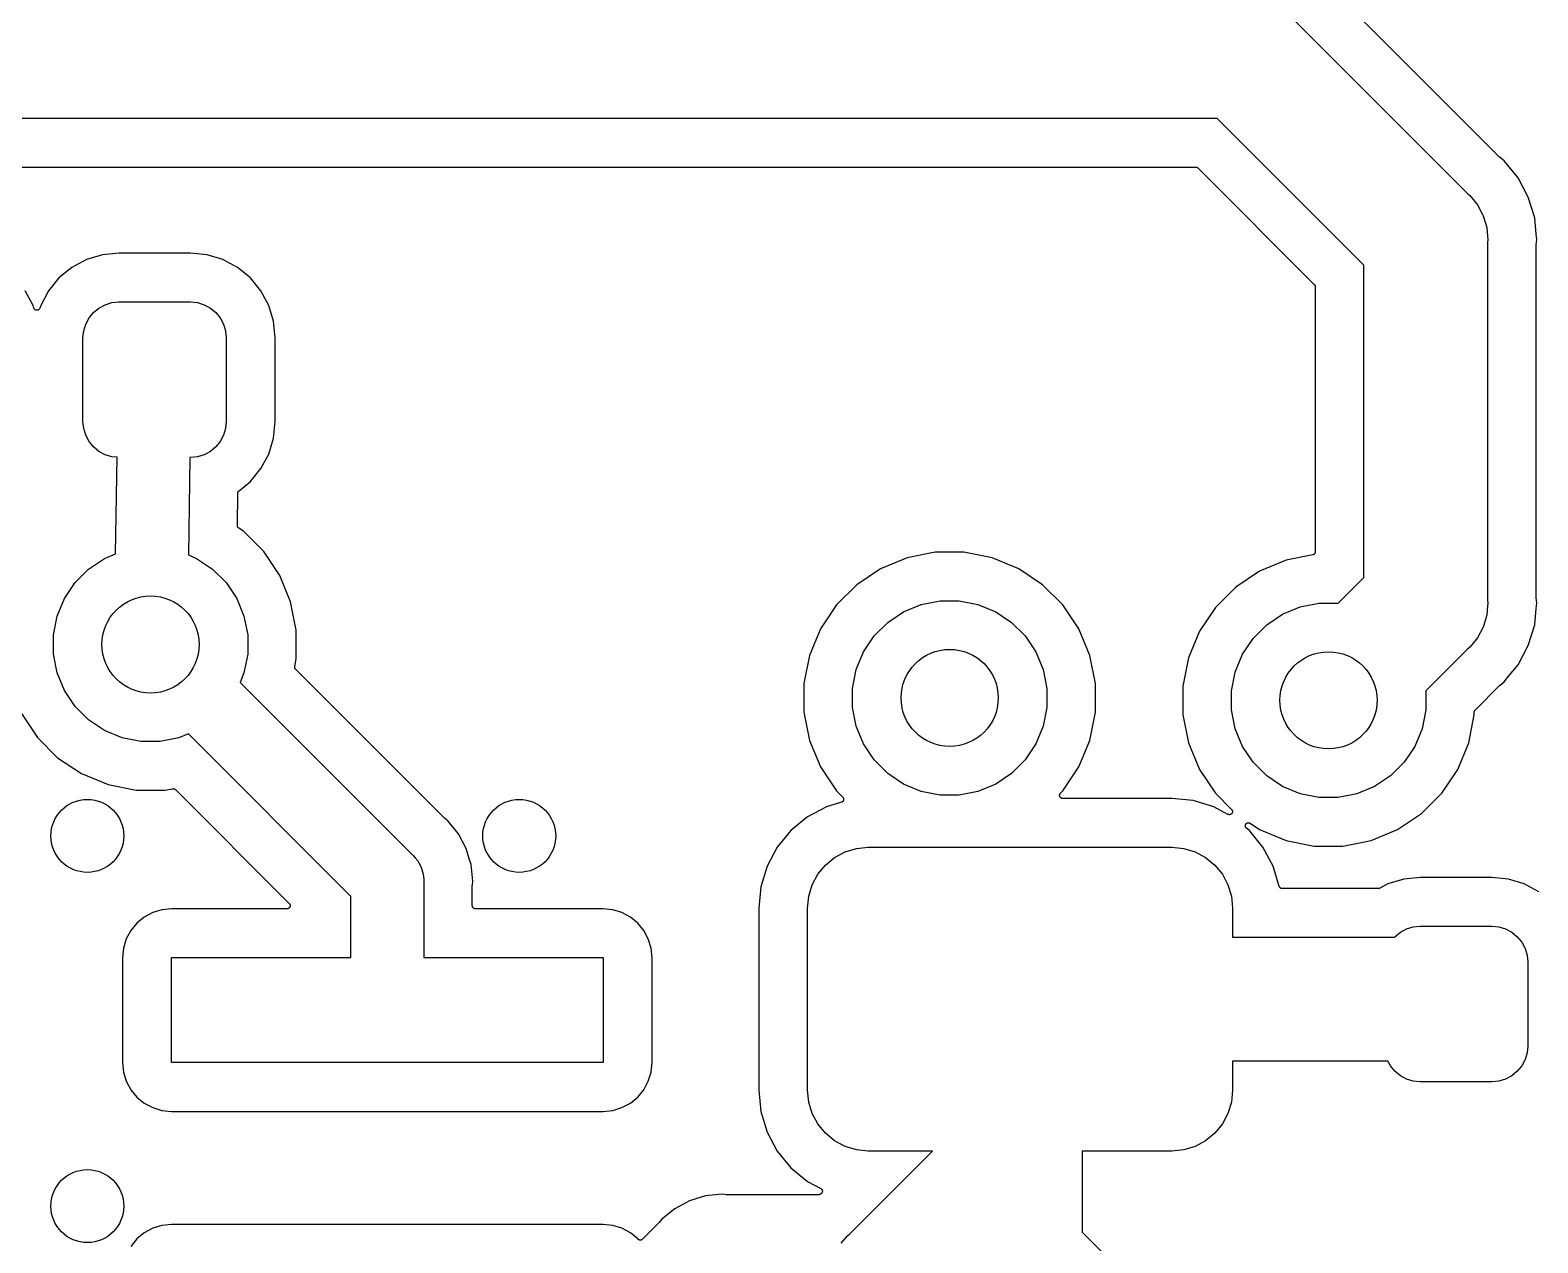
# Model space of a CAD drawing. Extents: x 5.16 to 6.06, y -3.88 to -2.24.
# Drawn here: x 5.6865 to 5.9309, y -3.1357 to -2.9391 of the extents above; entities that cross this region are included whole.
import ezdxf

# ---------------------------------------------------------------- set-up
doc = ezdxf.new("R2010")
doc.units = 0
doc.header["$MEASUREMENT"] = 0
doc.layers.add('BLACK', color=7, linetype='CONTINUOUS')

msp = doc.modelspace()

# ---------------------------------------------------------------- linework, layer by layer
at = {"layer": 'BLACK', "linetype": 'CONTINUOUS'}
for p, q in [((5.92476, -2.95977), (5.89639, -2.93141)), ((5.89054, -2.93668), (5.91948, -2.96563)), ((5.87893, -2.95347), (5.58813, -2.95347)), ((5.90269, -2.97724), (5.87893, -2.95347)), ((5.5916, -2.96135), (5.87546, -2.96135)), ((5.87546, -2.96135), (5.87547, -2.96135)), ((5.87547, -2.96135), (5.87551, -2.96135)), ((5.87551, -2.96135), (5.87556, -2.96136)), ((5.87556, -2.96136), (5.87556, -2.96136)), ((5.87556, -2.96136), (5.87556, -2.96136)), ((5.87556, -2.96136), (5.87561, -2.96137)), ((5.87561, -2.96137), (5.87565, -2.96138)), ((5.87565, -2.96138), (5.87566, -2.96139)), ((5.87566, -2.96139), (5.87566, -2.96139)), ((5.87566, -2.96139), (5.8757, -2.96141)), ((5.8757, -2.96141), (5.87574, -2.96143)), ((5.87574, -2.96143), (5.87574, -2.96143)), ((5.87574, -2.96143), (5.87574, -2.96143)), ((5.87574, -2.96143), (5.87578, -2.96146)), ((5.87578, -2.96146), (5.87582, -2.96149)), ((5.87582, -2.96149), (5.89467, -2.98035)), ((5.92478, -2.95978), (5.92476, -2.95977)), ((5.92479, -2.9598), (5.92478, -2.95978)), ((5.9248, -2.9598), (5.92479, -2.9598)), ((5.92546, -2.96035), (5.9248, -2.9598)), ((5.9277, -2.96308), (5.92546, -2.96035)), ((5.92936, -2.96619), (5.9277, -2.96308)), ((5.91948, -2.96563), (5.91987, -2.96594)), ((5.91987, -2.96594), (5.92018, -2.96633)), ((5.92018, -2.96633), (5.92112, -2.96747)), ((5.93039, -2.96957), (5.92936, -2.96619)), ((5.92112, -2.96747), (5.92189, -2.96892)), ((5.92189, -2.96892), (5.92205, -2.96922)), ((5.92205, -2.96922), (5.92263, -2.97111)), ((5.92263, -2.97111), (5.92277, -2.97253)), ((5.93065, -2.97222), (5.93039, -2.96957)), ((5.92277, -2.97253), (5.92282, -2.97308)), ((5.92282, -2.97308), (5.92277, -2.97357)), ((5.92277, -2.97357), (5.92277, -3.03152)), ((5.93073, -2.97308), (5.93065, -2.97222)), ((5.93065, -2.97222), (5.93065, -2.97222)), ((5.93065, -2.97393), (5.93073, -2.97308)), ((5.93065, -2.97395), (5.93065, -2.97393)), ((5.93065, -2.97397), (5.93065, -2.97395)), ((5.93065, -2.97398), (5.93065, -2.97397)), ((5.93065, -3.03111), (5.93065, -2.97398)), ((5.69565, -2.97633), (5.69328, -2.9776)), ((5.69823, -2.97555), (5.69565, -2.97633)), ((5.70093, -2.97528), (5.69823, -2.97555)), ((5.71249, -2.97528), (5.70093, -2.97528)), ((5.71519, -2.97555), (5.71249, -2.97528)), ((5.71777, -2.97633), (5.71519, -2.97555)), ((5.72014, -2.9776), (5.71777, -2.97633)), ((5.69328, -2.9776), (5.6912, -2.9793)), ((5.72222, -2.9793), (5.72014, -2.9776)), ((5.90269, -3.02786), (5.90269, -2.97724)), ((5.687, -2.98375), (5.68573, -2.98138)), ((5.68949, -2.98138), (5.68823, -2.98375)), ((5.6912, -2.9793), (5.68949, -2.98138)), ((5.72392, -2.98138), (5.72222, -2.9793)), ((5.72519, -2.98375), (5.72392, -2.98138)), ((5.89467, -2.98035), (5.89468, -2.98036)), ((5.89468, -2.98036), (5.89471, -2.98039)), ((5.89471, -2.98039), (5.89474, -2.98043)), ((5.89474, -2.98043), (5.89474, -2.98043)), ((5.89474, -2.98043), (5.89474, -2.98043)), ((5.89474, -2.98043), (5.89476, -2.98047)), ((5.89476, -2.98047), (5.89478, -2.98051)), ((5.89478, -2.98051), (5.89478, -2.98052)), ((5.89478, -2.98052), (5.89478, -2.98052)), ((5.89478, -2.98052), (5.8948, -2.98056)), ((5.8948, -2.98056), (5.89481, -2.98061)), ((5.89481, -2.98061), (5.89481, -2.98061)), ((5.89481, -2.98061), (5.89481, -2.98061)), ((5.89481, -2.98061), (5.89481, -2.98066)), ((5.89481, -2.98066), (5.89482, -2.98071)), ((5.89482, -2.98071), (5.89482, -3.0237)), ((5.68713, -2.98419), (5.687, -2.98375)), ((5.68823, -2.98375), (5.68809, -2.98419)), ((5.69768, -2.98418), (5.69868, -2.98364)), ((5.69868, -2.98364), (5.69977, -2.98331)), ((5.69977, -2.98331), (5.7009, -2.9832)), ((5.7009, -2.9832), (5.71252, -2.9832)), ((5.71252, -2.9832), (5.71365, -2.98331)), ((5.71365, -2.98331), (5.71474, -2.98364)), ((5.71474, -2.98364), (5.71574, -2.98418)), ((5.72597, -2.98633), (5.72519, -2.98375)), ((5.68715, -2.98423), (5.68713, -2.98419)), ((5.68717, -2.98428), (5.68715, -2.98423)), ((5.6872, -2.98433), (5.68717, -2.98428)), ((5.68717, -2.98428), (5.68717, -2.98428)), ((5.68717, -2.98428), (5.68717, -2.98428)), ((5.68723, -2.98436), (5.6872, -2.98433)), ((5.68727, -2.9844), (5.68723, -2.98436)), ((5.68723, -2.98436), (5.68723, -2.98436)), ((5.68723, -2.98436), (5.68723, -2.98436)), ((5.68729, -2.98443), (5.68727, -2.9844)), ((5.6873, -2.98443), (5.68729, -2.98443)), ((5.68729, -2.98443), (5.68729, -2.98443)), ((5.68733, -2.98446), (5.6873, -2.98443)), ((5.68738, -2.98449), (5.68733, -2.98446)), ((5.68741, -2.9845), (5.68738, -2.98449)), ((5.68738, -2.98449), (5.68738, -2.98449)), ((5.68738, -2.98449), (5.68738, -2.98449)), ((5.68747, -2.98452), (5.68741, -2.9845)), ((5.68751, -2.98453), (5.68747, -2.98452)), ((5.68747, -2.98452), (5.68747, -2.98452)), ((5.68747, -2.98452), (5.68747, -2.98452)), ((5.68756, -2.98454), (5.68751, -2.98453)), ((5.68761, -2.98454), (5.68756, -2.98454)), ((5.68756, -2.98454), (5.68756, -2.98454)), ((5.68756, -2.98454), (5.68756, -2.98454)), ((5.68766, -2.98454), (5.68761, -2.98454)), ((5.68771, -2.98453), (5.68766, -2.98454)), ((5.68766, -2.98454), (5.68766, -2.98454)), ((5.68766, -2.98454), (5.68766, -2.98454)), ((5.68776, -2.98453), (5.68771, -2.98453)), ((5.6878, -2.98451), (5.68776, -2.98453)), ((5.68776, -2.98453), (5.68776, -2.98453)), ((5.68776, -2.98453), (5.68776, -2.98453)), ((5.68785, -2.98449), (5.6878, -2.98451)), ((5.68789, -2.98446), (5.68785, -2.98449)), ((5.68785, -2.98449), (5.68785, -2.98449)), ((5.68785, -2.98449), (5.68785, -2.98449)), ((5.68793, -2.98444), (5.68789, -2.98446)), ((5.68796, -2.9844), (5.68793, -2.98443)), ((5.68793, -2.98443), (5.68793, -2.98444)), ((5.68793, -2.98444), (5.68793, -2.98444)), ((5.688, -2.98437), (5.68796, -2.9844)), ((5.68803, -2.98432), (5.688, -2.98437)), ((5.688, -2.98437), (5.688, -2.98437)), ((5.688, -2.98437), (5.688, -2.98437)), ((5.68805, -2.98429), (5.68803, -2.98432)), ((5.68808, -2.98423), (5.68805, -2.98429)), ((5.68805, -2.98429), (5.68805, -2.98429)), ((5.68805, -2.98429), (5.68805, -2.98429)), ((5.68809, -2.9842), (5.68808, -2.98423)), ((5.68809, -2.98419), (5.68809, -2.9842)), ((5.69554, -2.98678), (5.69607, -2.98578)), ((5.69607, -2.98578), (5.6968, -2.9849)), ((5.6968, -2.9849), (5.69768, -2.98418)), ((5.71574, -2.98418), (5.71662, -2.9849)), ((5.71662, -2.9849), (5.71734, -2.98578)), ((5.71734, -2.98578), (5.71788, -2.98678)), ((5.69509, -2.989), (5.69521, -2.98787)), ((5.69521, -2.98787), (5.69554, -2.98678)), ((5.71788, -2.98678), (5.71821, -2.98787)), ((5.71821, -2.98787), (5.71832, -2.989)), ((5.72624, -2.98903), (5.72597, -2.98633)), ((5.69509, -3.00259), (5.69509, -2.989)), ((5.71832, -2.989), (5.71832, -3.00259)), ((5.72624, -3.00256), (5.72624, -2.98903)), ((5.69521, -3.00372), (5.69509, -3.00259)), ((5.71832, -3.00259), (5.71821, -3.00372)), ((5.72597, -3.00526), (5.72624, -3.00256)), ((5.69554, -3.00481), (5.69521, -3.00372)), ((5.69607, -3.00581), (5.69554, -3.00481)), ((5.6968, -3.00669), (5.69607, -3.00581)), ((5.71734, -3.00581), (5.71662, -3.00669)), ((5.71788, -3.00481), (5.71734, -3.00581)), ((5.71821, -3.00372), (5.71788, -3.00481)), ((5.72519, -3.00784), (5.72597, -3.00526)), ((5.69768, -3.00742), (5.6968, -3.00669)), ((5.69868, -3.00795), (5.69768, -3.00742)), ((5.69977, -3.00828), (5.69868, -3.00795)), ((5.70061, -3.00836), (5.69977, -3.00828)), ((5.71365, -3.00828), (5.71252, -3.00839)), ((5.71474, -3.00795), (5.71365, -3.00828)), ((5.71574, -3.00742), (5.71474, -3.00795)), ((5.71662, -3.00669), (5.71574, -3.00742)), ((5.72392, -3.01021), (5.72519, -3.00784)), ((5.70036, -3.02401), (5.70061, -3.00836)), ((5.71242, -3.00839), (5.71217, -3.0242)), ((5.71252, -3.00839), (5.71242, -3.00839)), ((5.72222, -3.01229), (5.72392, -3.01021)), ((5.72039, -3.01379), (5.72222, -3.01229)), ((5.72012, -3.01943), (5.7202, -3.01417)), ((5.7202, -3.01416), (5.72021, -3.01414)), ((5.7202, -3.01417), (5.7202, -3.01416)), ((5.72021, -3.0141), (5.72022, -3.01407)), ((5.72021, -3.01413), (5.72021, -3.0141)), ((5.72021, -3.01414), (5.72021, -3.01413)), ((5.72022, -3.01405), (5.72023, -3.01403)), ((5.72022, -3.01407), (5.72022, -3.01405)), ((5.72023, -3.01403), (5.72024, -3.014)), ((5.72024, -3.014), (5.72025, -3.01397)), ((5.72025, -3.01397), (5.72026, -3.01396)), ((5.72026, -3.01394), (5.72028, -3.01391)), ((5.72026, -3.01396), (5.72026, -3.01394)), ((5.72028, -3.01391), (5.7203, -3.01389)), ((5.7203, -3.01389), (5.72031, -3.01387)), ((5.72031, -3.01387), (5.72032, -3.01386)), ((5.72032, -3.01386), (5.72034, -3.01384)), ((5.72034, -3.01384), (5.72036, -3.01381)), ((5.72036, -3.01381), (5.72037, -3.0138)), ((5.72037, -3.0138), (5.72039, -3.01379)), ((5.72013, -3.01949), (5.72012, -3.01943)), ((5.72012, -3.01943), (5.72012, -3.01943)), ((5.72012, -3.01943), (5.72012, -3.01943)), ((5.72013, -3.01953), (5.72013, -3.01949)), ((5.72014, -3.01958), (5.72013, -3.01953)), ((5.72013, -3.01953), (5.72013, -3.01953)), ((5.72013, -3.01953), (5.72013, -3.01953)), ((5.72016, -3.01962), (5.72014, -3.01958)), ((5.72016, -3.01963), (5.72016, -3.01962)), ((5.72016, -3.01962), (5.72016, -3.01962)), ((5.72018, -3.01967), (5.72016, -3.01963)), ((5.7202, -3.01971), (5.72018, -3.01967)), ((5.72023, -3.01975), (5.7202, -3.01971)), ((5.7202, -3.01971), (5.7202, -3.01971)), ((5.7202, -3.01971), (5.7202, -3.01971)), ((5.72026, -3.01979), (5.72023, -3.01975)), ((5.7203, -3.01982), (5.72026, -3.01979)), ((5.72026, -3.01979), (5.72026, -3.01979)), ((5.72026, -3.01979), (5.72026, -3.01979)), ((5.72034, -3.01985), (5.7203, -3.01982)), ((5.72034, -3.01986), (5.72034, -3.01985)), ((5.72034, -3.01985), (5.72034, -3.01985)), ((5.72034, -3.01985), (5.72034, -3.01985)), ((5.7211, -3.02036), (5.72034, -3.01986)), ((5.72439, -3.02365), (5.7211, -3.02036)), ((5.696, -3.02648), (5.69858, -3.02475)), ((5.69858, -3.02475), (5.70036, -3.02401)), ((5.71217, -3.0242), (5.7135, -3.02475)), ((5.7135, -3.02475), (5.71608, -3.02648)), ((5.72697, -3.02752), (5.72439, -3.02365)), ((5.82868, -3.02466), (5.82438, -3.02644)), ((5.83324, -3.02375), (5.82868, -3.02466)), ((5.83789, -3.02375), (5.83324, -3.02375)), ((5.84246, -3.02466), (5.83789, -3.02375)), ((5.84676, -3.02644), (5.84246, -3.02466)), ((5.89009, -3.02505), (5.8858, -3.02683)), ((5.89442, -3.02419), (5.89009, -3.02505)), ((5.89446, -3.02418), (5.89442, -3.02419)), ((5.89451, -3.02416), (5.89446, -3.02418)), ((5.89455, -3.02414), (5.89451, -3.02416)), ((5.89451, -3.02416), (5.89451, -3.02416)), ((5.89451, -3.02416), (5.89451, -3.02416)), ((5.89459, -3.02412), (5.89455, -3.02414)), ((5.8946, -3.02412), (5.89459, -3.02412)), ((5.89459, -3.02412), (5.89459, -3.02412)), ((5.89463, -3.02409), (5.8946, -3.02412)), ((5.89467, -3.02406), (5.89463, -3.02409)), ((5.8947, -3.02402), (5.89467, -3.02405)), ((5.89467, -3.02405), (5.89467, -3.02405)), ((5.89467, -3.02405), (5.89467, -3.02406)), ((5.89473, -3.02398), (5.8947, -3.02402)), ((5.89476, -3.02394), (5.89473, -3.02398)), ((5.89473, -3.02398), (5.89473, -3.02398)), ((5.89473, -3.02398), (5.89473, -3.02398)), ((5.89478, -3.0239), (5.89476, -3.02394)), ((5.89479, -3.02385), (5.89478, -3.02389)), ((5.89478, -3.02389), (5.89478, -3.02389)), ((5.89478, -3.02389), (5.89478, -3.0239)), ((5.89481, -3.0238), (5.89479, -3.02385)), ((5.89482, -3.0237), (5.89481, -3.02375)), ((5.89481, -3.02375), (5.89481, -3.0238)), ((5.89481, -3.0238), (5.89481, -3.0238)), ((5.89481, -3.0238), (5.89481, -3.0238)), ((5.89482, -3.0237), (5.89482, -3.0237)), ((5.69381, -3.02867), (5.696, -3.02648)), ((5.71608, -3.02648), (5.71827, -3.02867)), ((5.72875, -3.03182), (5.72697, -3.02752)), ((5.82438, -3.02644), (5.82051, -3.02902)), ((5.85063, -3.02902), (5.84676, -3.02644)), ((5.8858, -3.02683), (5.88193, -3.02942)), ((5.89853, -3.03202), (5.90269, -3.02786)), ((5.69208, -3.03125), (5.69381, -3.02867)), ((5.71827, -3.02867), (5.72, -3.03125)), ((5.82051, -3.02902), (5.81722, -3.03231)), ((5.85392, -3.03231), (5.85063, -3.02902)), ((5.88193, -3.02942), (5.87864, -3.03271)), ((5.6909, -3.03412), (5.69208, -3.03125)), ((5.72, -3.03125), (5.72118, -3.03412)), ((5.72966, -3.03638), (5.72875, -3.03182)), ((5.81722, -3.03231), (5.81463, -3.03618)), ((5.82811, -3.03341), (5.83097, -3.03223)), ((5.83097, -3.03223), (5.83402, -3.03162)), ((5.83402, -3.03162), (5.83712, -3.03162)), ((5.83712, -3.03162), (5.84016, -3.03223)), ((5.84016, -3.03223), (5.84303, -3.03341)), ((5.8565, -3.03618), (5.85392, -3.03231)), ((5.87864, -3.03271), (5.87605, -3.03657)), ((5.88953, -3.03381), (5.89239, -3.03262)), ((5.89239, -3.03262), (5.89543, -3.03202)), ((5.89543, -3.03202), (5.89853, -3.03202)), ((5.92277, -3.03251), (5.92263, -3.03398)), ((5.92277, -3.03152), (5.92282, -3.03202)), ((5.92282, -3.03202), (5.92277, -3.03251)), ((5.92277, -3.03251), (5.92277, -3.03251)), ((5.93065, -3.03113), (5.93065, -3.03111)), ((5.93065, -3.03115), (5.93065, -3.03113)), ((5.93065, -3.03116), (5.93065, -3.03115)), ((5.93073, -3.03202), (5.93065, -3.03116)), ((5.93065, -3.03287), (5.93073, -3.03202)), ((5.69029, -3.03716), (5.6909, -3.03412)), ((5.72118, -3.03412), (5.72179, -3.03716)), ((5.82334, -3.03733), (5.82553, -3.03514)), ((5.82553, -3.03514), (5.82811, -3.03341)), ((5.84303, -3.03341), (5.84561, -3.03514)), ((5.84561, -3.03514), (5.8478, -3.03733)), ((5.88695, -3.03553), (5.88953, -3.03381)), ((5.92263, -3.03398), (5.92209, -3.03575)), ((5.93039, -3.03553), (5.93065, -3.03287)), ((5.93065, -3.03287), (5.93065, -3.03287)), ((5.69029, -3.04026), (5.69029, -3.03716)), ((5.72179, -3.03716), (5.72179, -3.04026)), ((5.72966, -3.04104), (5.72966, -3.03638)), ((5.81463, -3.03618), (5.81285, -3.04048)), ((5.82161, -3.03991), (5.82334, -3.03733)), ((5.8478, -3.03733), (5.84952, -3.03991)), ((5.85828, -3.04048), (5.8565, -3.03618)), ((5.87605, -3.03657), (5.87427, -3.04087)), ((5.88475, -3.03773), (5.88695, -3.03553)), ((5.92112, -3.03762), (5.92018, -3.03877)), ((5.92205, -3.03588), (5.92112, -3.03762)), ((5.92209, -3.03575), (5.92205, -3.03588)), ((5.92936, -3.0389), (5.93039, -3.03553)), ((5.82042, -3.04278), (5.82161, -3.03991)), ((5.84952, -3.03991), (5.85071, -3.04278)), ((5.88303, -3.0403), (5.88475, -3.03773)), ((5.91948, -3.03946), (5.91273, -3.04621)), ((5.91987, -3.03915), (5.91948, -3.03946)), ((5.92018, -3.03877), (5.91987, -3.03915)), ((5.92018, -3.03877), (5.92018, -3.03877)), ((5.9277, -3.04202), (5.92936, -3.0389)), ((5.6909, -3.0433), (5.69029, -3.04026)), ((5.72179, -3.04026), (5.72118, -3.0433)), ((5.7294, -3.04237), (5.72941, -3.04233)), ((5.7294, -3.04238), (5.7294, -3.04237)), ((5.72941, -3.04242), (5.7294, -3.04238)), ((5.7294, -3.04238), (5.7294, -3.04238)), ((5.72941, -3.04228), (5.72966, -3.04104)), ((5.72941, -3.04233), (5.72941, -3.04228)), ((5.72941, -3.04247), (5.72941, -3.04242)), ((5.72941, -3.04248), (5.72941, -3.04247)), ((5.72941, -3.04247), (5.72941, -3.04247)), ((5.72943, -3.04252), (5.72941, -3.04248)), ((5.72944, -3.04256), (5.72943, -3.04252)), ((5.81285, -3.04048), (5.81195, -3.04504)), ((5.85919, -3.04504), (5.85828, -3.04048)), ((5.87427, -3.04087), (5.87336, -3.04544)), ((5.88184, -3.04317), (5.88303, -3.0403)), ((5.92601, -3.04407), (5.9277, -3.04202)), ((5.69208, -3.04617), (5.6909, -3.0433)), ((5.72118, -3.0433), (5.72054, -3.04486)), ((5.72054, -3.04486), (5.74838, -3.0727)), ((5.72944, -3.04257), (5.72944, -3.04256)), ((5.72947, -3.04261), (5.72944, -3.04257)), ((5.72944, -3.04257), (5.72944, -3.04257)), ((5.72949, -3.04265), (5.72947, -3.04261)), ((5.72949, -3.04266), (5.72949, -3.04265)), ((5.72949, -3.04265), (5.72949, -3.04265)), ((5.72952, -3.04269), (5.72949, -3.04266)), ((5.72955, -3.04273), (5.72952, -3.04269)), ((5.75366, -3.06684), (5.72955, -3.04273)), ((5.72955, -3.04273), (5.72955, -3.04273)), ((5.81982, -3.04582), (5.82042, -3.04278)), ((5.85071, -3.04278), (5.85132, -3.04582)), ((5.88124, -3.04621), (5.88184, -3.04317)), ((5.9248, -3.04529), (5.92546, -3.04474)), ((5.92546, -3.04474), (5.92601, -3.04408)), ((5.92601, -3.04408), (5.92601, -3.04407)), ((5.92601, -3.04407), (5.92601, -3.04407)), ((5.69381, -3.04875), (5.69208, -3.04617)), ((5.81195, -3.04504), (5.81195, -3.0497)), ((5.81982, -3.04892), (5.81982, -3.04582)), ((5.85132, -3.04582), (5.85132, -3.04892)), ((5.85919, -3.0497), (5.85919, -3.04504)), ((5.87336, -3.04544), (5.87336, -3.05009)), ((5.88124, -3.04931), (5.88124, -3.04621)), ((5.91273, -3.04621), (5.91273, -3.04931)), ((5.92075, -3.04933), (5.92476, -3.04532)), ((5.92476, -3.04532), (5.92478, -3.0453)), ((5.92476, -3.04532), (5.92476, -3.04532)), ((5.92478, -3.0453), (5.9248, -3.04529)), ((5.696, -3.05094), (5.69381, -3.04875)), ((5.81195, -3.0497), (5.81285, -3.05426)), ((5.82042, -3.05196), (5.81982, -3.04892)), ((5.85132, -3.04892), (5.85071, -3.05196)), ((5.85828, -3.05426), (5.85919, -3.0497)), ((5.88184, -3.05236), (5.88124, -3.04931)), ((5.91273, -3.04931), (5.91213, -3.05236)), ((5.92061, -3.04963), (5.92062, -3.04958)), ((5.92061, -3.04968), (5.92061, -3.04963)), ((5.92061, -3.05009), (5.92061, -3.04968)), ((5.92061, -3.04968), (5.92061, -3.04968)), ((5.92062, -3.04958), (5.92063, -3.04954)), ((5.92062, -3.04958), (5.92062, -3.04958)), ((5.92062, -3.04958), (5.92062, -3.04958)), ((5.92063, -3.04954), (5.92065, -3.04949)), ((5.92065, -3.04949), (5.92067, -3.04945)), ((5.92065, -3.04949), (5.92065, -3.04949)), ((5.92065, -3.04949), (5.92065, -3.04949)), ((5.92067, -3.04945), (5.92069, -3.0494)), ((5.92069, -3.0494), (5.92072, -3.04936)), ((5.92069, -3.0494), (5.92069, -3.0494)), ((5.92069, -3.0494), (5.92069, -3.0494)), ((5.92072, -3.04936), (5.92075, -3.04933)), ((5.68511, -3.0499), (5.68769, -3.05377)), ((5.69858, -3.05266), (5.696, -3.05094)), ((5.82161, -3.05483), (5.82042, -3.05196)), ((5.85071, -3.05196), (5.84952, -3.05483)), ((5.87336, -3.05009), (5.87427, -3.05465)), ((5.9197, -3.05465), (5.92061, -3.05009)), ((5.68769, -3.05377), (5.69098, -3.05706)), ((5.70145, -3.05385), (5.69858, -3.05266)), ((5.70449, -3.05446), (5.70145, -3.05385)), ((5.70759, -3.05446), (5.70449, -3.05446)), ((5.71063, -3.05385), (5.70759, -3.05446)), ((5.71219, -3.05321), (5.71063, -3.05385)), ((5.73851, -3.07953), (5.71219, -3.05321)), ((5.81285, -3.05426), (5.81463, -3.05856)), ((5.8565, -3.05856), (5.85828, -3.05426)), ((5.87427, -3.05465), (5.87605, -3.05895)), ((5.88303, -3.05522), (5.88184, -3.05236)), ((5.91213, -3.05236), (5.91094, -3.05522)), ((5.91792, -3.05895), (5.9197, -3.05465)), ((5.69098, -3.05706), (5.69485, -3.05964)), ((5.82334, -3.05741), (5.82161, -3.05483)), ((5.84952, -3.05483), (5.8478, -3.05741)), ((5.88475, -3.0578), (5.88303, -3.05522)), ((5.91094, -3.05522), (5.90922, -3.0578)), ((5.81463, -3.05856), (5.81722, -3.06243)), ((5.82553, -3.0596), (5.82334, -3.05741)), ((5.82811, -3.06133), (5.82553, -3.0596)), ((5.84561, -3.0596), (5.84303, -3.06133)), ((5.8478, -3.05741), (5.84561, -3.0596)), ((5.85392, -3.06243), (5.8565, -3.05856)), ((5.87605, -3.05895), (5.87864, -3.06282)), ((5.88695, -3.06), (5.88475, -3.0578)), ((5.90922, -3.0578), (5.90702, -3.06)), ((5.91533, -3.06282), (5.91792, -3.05895)), ((5.69485, -3.05964), (5.69915, -3.06142)), ((5.69915, -3.06142), (5.70371, -3.06233)), ((5.70837, -3.06233), (5.70961, -3.06208)), ((5.70961, -3.06208), (5.70961, -3.06208)), ((5.70961, -3.06208), (5.70961, -3.06208)), ((5.70961, -3.06208), (5.70961, -3.06208)), ((5.70961, -3.06208), (5.70962, -3.06208)), ((5.70962, -3.06208), (5.70967, -3.06208)), ((5.70967, -3.06208), (5.70971, -3.06207)), ((5.70971, -3.06207), (5.70971, -3.06207)), ((5.70971, -3.06207), (5.70972, -3.06207)), ((5.70972, -3.06207), (5.70976, -3.06208)), ((5.70976, -3.06208), (5.70981, -3.06208)), ((5.70981, -3.06208), (5.70981, -3.06208)), ((5.70981, -3.06208), (5.70981, -3.06208)), ((5.70981, -3.06208), (5.70986, -3.0621)), ((5.83097, -3.06251), (5.82811, -3.06133)), ((5.84303, -3.06133), (5.84016, -3.06251)), ((5.88953, -3.06172), (5.88695, -3.06)), ((5.89239, -3.06291), (5.88953, -3.06172)), ((5.90444, -3.06172), (5.90158, -3.06291)), ((5.90702, -3.06), (5.90444, -3.06172)), ((5.70371, -3.06233), (5.70837, -3.06233)), ((5.70986, -3.0621), (5.7099, -3.06211)), ((5.7099, -3.06211), (5.7099, -3.06211)), ((5.7099, -3.06211), (5.70991, -3.06211)), ((5.70991, -3.06211), (5.70995, -3.06214)), ((5.70995, -3.06214), (5.70999, -3.06216)), ((5.70999, -3.06216), (5.70999, -3.06216)), ((5.70999, -3.06216), (5.70999, -3.06216)), ((5.70999, -3.06216), (5.71003, -3.06219)), ((5.71003, -3.06219), (5.71006, -3.06222)), ((5.71006, -3.06222), (5.72853, -3.08069)), ((5.81803, -3.06428), (5.81558, -3.06502)), ((5.81722, -3.06243), (5.81824, -3.06345)), ((5.81805, -3.06427), (5.81803, -3.06428)), ((5.81807, -3.06427), (5.81805, -3.06427)), ((5.81809, -3.06425), (5.81807, -3.06427)), ((5.81812, -3.06424), (5.81809, -3.06425)), ((5.81814, -3.06423), (5.81812, -3.06424)), ((5.81816, -3.06422), (5.81814, -3.06423)), ((5.81818, -3.0642), (5.81816, -3.06422)), ((5.8182, -3.06419), (5.81818, -3.0642)), ((5.81822, -3.06417), (5.8182, -3.06419)), ((5.81823, -3.06416), (5.81822, -3.06417)), ((5.81825, -3.06414), (5.81823, -3.06416)), ((5.81824, -3.06345), (5.81824, -3.06345)), ((5.81824, -3.06345), (5.81826, -3.06347)), ((5.81827, -3.06412), (5.81825, -3.06414)), ((5.81826, -3.06347), (5.81827, -3.06349)), ((5.81827, -3.06349), (5.81829, -3.06351)), ((5.81828, -3.0641), (5.81827, -3.06412)), ((5.8183, -3.06408), (5.81828, -3.0641)), ((5.81829, -3.06351), (5.8183, -3.06353)), ((5.8183, -3.06353), (5.81831, -3.06355)), ((5.81831, -3.06406), (5.8183, -3.06408)), ((5.81831, -3.06355), (5.81833, -3.06357)), ((5.81832, -3.06404), (5.81831, -3.06406)), ((5.81833, -3.06402), (5.81832, -3.06404)), ((5.81833, -3.06357), (5.81834, -3.06359)), ((5.81834, -3.064), (5.81833, -3.06402)), ((5.81834, -3.06359), (5.81835, -3.06361)), ((5.81835, -3.06397), (5.81834, -3.064)), ((5.81835, -3.06361), (5.81835, -3.06364)), ((5.81835, -3.06364), (5.81836, -3.06366)), ((5.81836, -3.06395), (5.81835, -3.06397)), ((5.81836, -3.06366), (5.81837, -3.06368)), ((5.81837, -3.06393), (5.81836, -3.06395)), ((5.81837, -3.06368), (5.81837, -3.06371)), ((5.81837, -3.06371), (5.81838, -3.06373)), ((5.81838, -3.06388), (5.81837, -3.0639)), ((5.81837, -3.0639), (5.81837, -3.06393)), ((5.81838, -3.06373), (5.81838, -3.06375)), ((5.81838, -3.06375), (5.81838, -3.06378)), ((5.81838, -3.06378), (5.81838, -3.06381)), ((5.81838, -3.06381), (5.81838, -3.06383)), ((5.81838, -3.06383), (5.81838, -3.06385)), ((5.81838, -3.06385), (5.81838, -3.06388)), ((5.83402, -3.06312), (5.83097, -3.06251)), ((5.83712, -3.06312), (5.83402, -3.06312)), ((5.84016, -3.06251), (5.83712, -3.06312)), ((5.85339, -3.06311), (5.8534, -3.06307)), ((5.85339, -3.06316), (5.85339, -3.06311)), ((5.85339, -3.06321), (5.85339, -3.06316)), ((5.85339, -3.06316), (5.85339, -3.06316)), ((5.85339, -3.06316), (5.85339, -3.06316)), ((5.85339, -3.06326), (5.85339, -3.06321)), ((5.85341, -3.06331), (5.85339, -3.06326)), ((5.85339, -3.06326), (5.85339, -3.06326)), ((5.85339, -3.06326), (5.85339, -3.06326)), ((5.8534, -3.06307), (5.85341, -3.06302)), ((5.8534, -3.06307), (5.8534, -3.06307)), ((5.8534, -3.06307), (5.8534, -3.06307)), ((5.85341, -3.06302), (5.85342, -3.06297)), ((5.85342, -3.06335), (5.85341, -3.06331)), ((5.85342, -3.06297), (5.85345, -3.06293)), ((5.85342, -3.06297), (5.85342, -3.06297)), ((5.85342, -3.06297), (5.85342, -3.06297)), ((5.85342, -3.06336), (5.85342, -3.06335)), ((5.85345, -3.0634), (5.85342, -3.06336)), ((5.85342, -3.06336), (5.85342, -3.06336)), ((5.85345, -3.06293), (5.85347, -3.06289)), ((5.85347, -3.06344), (5.85345, -3.0634)), ((5.85347, -3.06289), (5.8535, -3.06285)), ((5.85347, -3.06289), (5.85347, -3.06289)), ((5.85347, -3.06289), (5.85347, -3.06289)), ((5.8535, -3.06348), (5.85347, -3.06344)), ((5.85347, -3.06344), (5.85347, -3.06344)), ((5.85347, -3.06344), (5.85347, -3.06344)), ((5.8535, -3.06285), (5.85353, -3.06281)), ((5.85353, -3.06352), (5.8535, -3.06348)), ((5.85353, -3.06281), (5.85392, -3.06243)), ((5.85357, -3.06355), (5.85353, -3.06352)), ((5.85353, -3.06352), (5.85353, -3.06352)), ((5.85353, -3.06352), (5.85353, -3.06352)), ((5.8536, -3.06358), (5.85357, -3.06355)), ((5.85361, -3.06358), (5.8536, -3.06358)), ((5.8536, -3.06358), (5.8536, -3.06358)), ((5.85365, -3.06361), (5.85361, -3.06358)), ((5.85369, -3.06363), (5.85365, -3.06361)), ((5.85374, -3.06364), (5.85369, -3.06363)), ((5.85369, -3.06363), (5.85369, -3.06363)), ((5.85369, -3.06363), (5.85369, -3.06363)), ((5.85378, -3.06366), (5.85374, -3.06364)), ((5.85379, -3.06366), (5.85378, -3.06366)), ((5.85378, -3.06366), (5.85378, -3.06366)), ((5.85384, -3.06366), (5.85379, -3.06366)), ((5.85388, -3.06367), (5.85384, -3.06366)), ((5.85389, -3.06367), (5.85388, -3.06367)), ((5.85388, -3.06367), (5.85388, -3.06367)), ((5.85388, -3.06367), (5.85388, -3.06367)), ((5.85388, -3.06367), (5.85388, -3.06367)), ((5.87157, -3.06367), (5.85389, -3.06367)), ((5.87505, -3.06401), (5.87157, -3.06367)), ((5.87839, -3.06502), (5.87505, -3.06401)), ((5.87864, -3.06282), (5.88126, -3.06544)), ((5.89543, -3.06351), (5.89239, -3.06291)), ((5.89854, -3.06351), (5.89543, -3.06351)), ((5.90158, -3.06291), (5.89854, -3.06351)), ((5.91204, -3.06611), (5.91533, -3.06282)), ((5.75368, -3.06686), (5.75366, -3.06684)), ((5.75369, -3.06687), (5.75368, -3.06686)), ((5.7537, -3.06688), (5.75369, -3.06687)), ((5.7542, -3.06729), (5.7537, -3.06688)), ((5.81251, -3.06666), (5.80982, -3.06887)), ((5.81558, -3.06502), (5.81251, -3.06666)), ((5.88067, -3.06624), (5.87839, -3.06502)), ((5.88069, -3.06625), (5.88067, -3.06624)), ((5.88071, -3.06626), (5.88069, -3.06625)), ((5.88073, -3.06627), (5.88071, -3.06626)), ((5.88076, -3.06628), (5.88073, -3.06627)), ((5.88078, -3.06628), (5.88076, -3.06628)), ((5.8808, -3.06629), (5.88078, -3.06628)), ((5.88083, -3.06629), (5.8808, -3.06629)), ((5.88085, -3.0663), (5.88083, -3.06629)), ((5.88088, -3.0663), (5.88085, -3.0663)), ((5.8809, -3.0663), (5.88088, -3.0663)), ((5.88093, -3.0663), (5.8809, -3.0663)), ((5.88095, -3.0663), (5.88093, -3.0663)), ((5.88097, -3.06629), (5.88095, -3.0663)), ((5.881, -3.06629), (5.88097, -3.06629)), ((5.88102, -3.06628), (5.881, -3.06629)), ((5.88105, -3.06628), (5.88102, -3.06628)), ((5.88107, -3.06627), (5.88105, -3.06628)), ((5.88109, -3.06626), (5.88107, -3.06627)), ((5.88111, -3.06625), (5.88109, -3.06626)), ((5.88114, -3.06624), (5.88111, -3.06625)), ((5.88116, -3.06623), (5.88114, -3.06624)), ((5.88118, -3.06622), (5.88116, -3.06623)), ((5.8812, -3.0662), (5.88118, -3.06622)), ((5.88122, -3.06619), (5.8812, -3.0662)), ((5.88124, -3.06617), (5.88122, -3.06619)), ((5.88126, -3.06616), (5.88124, -3.06617)), ((5.88126, -3.06544), (5.88126, -3.06545)), ((5.88126, -3.06545), (5.88128, -3.06547)), ((5.88127, -3.06614), (5.88126, -3.06616)), ((5.88129, -3.06612), (5.88127, -3.06614)), ((5.88128, -3.06547), (5.88129, -3.06548)), ((5.88129, -3.06548), (5.88131, -3.06551)), ((5.8813, -3.0661), (5.88129, -3.06612)), ((5.88132, -3.06608), (5.8813, -3.0661)), ((5.88131, -3.06551), (5.88132, -3.06553)), ((5.88132, -3.06553), (5.88134, -3.06555)), ((5.88133, -3.06606), (5.88132, -3.06608)), ((5.88134, -3.06604), (5.88133, -3.06606)), ((5.88134, -3.06555), (5.88135, -3.06557)), ((5.88135, -3.06602), (5.88134, -3.06604)), ((5.88135, -3.06557), (5.88136, -3.06559)), ((5.88137, -3.06599), (5.88135, -3.06602)), ((5.88136, -3.06559), (5.88137, -3.06561)), ((5.88137, -3.06561), (5.88138, -3.06564)), ((5.88138, -3.06595), (5.88137, -3.06597)), ((5.88137, -3.06597), (5.88137, -3.06599)), ((5.88138, -3.06564), (5.88138, -3.06566)), ((5.88138, -3.06566), (5.88139, -3.06568)), ((5.88139, -3.06592), (5.88138, -3.06595)), ((5.88139, -3.06568), (5.8814, -3.06571)), ((5.8814, -3.06588), (5.88139, -3.0659)), ((5.88139, -3.0659), (5.88139, -3.06592)), ((5.8814, -3.06571), (5.8814, -3.06573)), ((5.8814, -3.06573), (5.8814, -3.06575)), ((5.8814, -3.06575), (5.8814, -3.06578)), ((5.8814, -3.06578), (5.8814, -3.0658)), ((5.8814, -3.0658), (5.8814, -3.06583)), ((5.8814, -3.06583), (5.8814, -3.06585)), ((5.8814, -3.06585), (5.8814, -3.06588)), ((5.90817, -3.0687), (5.91204, -3.06611)), ((5.75593, -3.06939), (5.7542, -3.06729)), ((5.75721, -3.07178), (5.75593, -3.06939)), ((5.80982, -3.06887), (5.80762, -3.07156)), ((5.88349, -3.06809), (5.8835, -3.06807)), ((5.8835, -3.06812), (5.88349, -3.06809)), ((5.8835, -3.068), (5.88351, -3.06797)), ((5.8835, -3.06802), (5.8835, -3.068)), ((5.8835, -3.06804), (5.8835, -3.06802)), ((5.8835, -3.06807), (5.8835, -3.06804)), ((5.8835, -3.06814), (5.8835, -3.06812)), ((5.8835, -3.06817), (5.8835, -3.06814)), ((5.8835, -3.06819), (5.8835, -3.06817)), ((5.88351, -3.06821), (5.8835, -3.06819)), ((5.88351, -3.06797), (5.88352, -3.06795)), ((5.88351, -3.06824), (5.88351, -3.06821)), ((5.88352, -3.06826), (5.88351, -3.06824)), ((5.88352, -3.06795), (5.88353, -3.06793)), ((5.88353, -3.06829), (5.88352, -3.06826)), ((5.88353, -3.0679), (5.88354, -3.06788)), ((5.88353, -3.06793), (5.88353, -3.0679)), ((5.88354, -3.06831), (5.88353, -3.06829)), ((5.88354, -3.06788), (5.88355, -3.06786)), ((5.88355, -3.06833), (5.88354, -3.06831)), ((5.88355, -3.06786), (5.88357, -3.06784)), ((5.88356, -3.06835), (5.88355, -3.06833)), ((5.88357, -3.06837), (5.88356, -3.06835)), ((5.88357, -3.06784), (5.88358, -3.06782)), ((5.88359, -3.06839), (5.88357, -3.06837)), ((5.88358, -3.06782), (5.8836, -3.0678)), ((5.8836, -3.06841), (5.88359, -3.06839)), ((5.8836, -3.0678), (5.88361, -3.06778)), ((5.88362, -3.06843), (5.8836, -3.06841)), ((5.88361, -3.06778), (5.88363, -3.06776)), ((5.88364, -3.06845), (5.88362, -3.06843)), ((5.88363, -3.06776), (5.88364, -3.06774)), ((5.88364, -3.06774), (5.88366, -3.06773)), ((5.88365, -3.06846), (5.88364, -3.06845)), ((5.88367, -3.06848), (5.88365, -3.06846)), ((5.88366, -3.06773), (5.88368, -3.06771)), ((5.88368, -3.06849), (5.88367, -3.06848)), ((5.88368, -3.06771), (5.8837, -3.06769)), ((5.88415, -3.06887), (5.88368, -3.06849)), ((5.8837, -3.06769), (5.88372, -3.06768)), ((5.88372, -3.06768), (5.88374, -3.06767)), ((5.88374, -3.06767), (5.88376, -3.06765)), ((5.88376, -3.06765), (5.88378, -3.06765)), ((5.88378, -3.06765), (5.88381, -3.06763)), ((5.88381, -3.06763), (5.88383, -3.06763)), ((5.88383, -3.06763), (5.88385, -3.06762)), ((5.88385, -3.06762), (5.88388, -3.06761)), ((5.88388, -3.06761), (5.8839, -3.06761)), ((5.8839, -3.06761), (5.88392, -3.0676)), ((5.88392, -3.0676), (5.88395, -3.0676)), ((5.88395, -3.0676), (5.88397, -3.0676)), ((5.88397, -3.0676), (5.884, -3.0676)), ((5.884, -3.0676), (5.88402, -3.0676)), ((5.88402, -3.0676), (5.88405, -3.0676)), ((5.88405, -3.0676), (5.88407, -3.0676)), ((5.88407, -3.0676), (5.88409, -3.06761)), ((5.88409, -3.06761), (5.88412, -3.06761)), ((5.88412, -3.06761), (5.88414, -3.06762)), ((5.88414, -3.06762), (5.88416, -3.06763)), ((5.88635, -3.07156), (5.88415, -3.06887)), ((5.88416, -3.06763), (5.88419, -3.06763)), ((5.88419, -3.06763), (5.88421, -3.06765)), ((5.88421, -3.06765), (5.88423, -3.06766)), ((5.88423, -3.06766), (5.88425, -3.06767)), ((5.88425, -3.06767), (5.88427, -3.06768)), ((5.88427, -3.06768), (5.8858, -3.0687)), ((5.8858, -3.0687), (5.89009, -3.07048)), ((5.90388, -3.07048), (5.90817, -3.0687)), ((5.75776, -3.07361), (5.75721, -3.07178)), ((5.80762, -3.07156), (5.80598, -3.07463)), ((5.81861, -3.07233), (5.82046, -3.07177)), ((5.82046, -3.07177), (5.82238, -3.07158)), ((5.82238, -3.07158), (5.87159, -3.07158)), ((5.87159, -3.07158), (5.87351, -3.07177)), ((5.87351, -3.07177), (5.87536, -3.07233)), ((5.88799, -3.07463), (5.88635, -3.07156)), ((5.89009, -3.07048), (5.89466, -3.07139)), ((5.89466, -3.07139), (5.89931, -3.07139)), ((5.89931, -3.07139), (5.90388, -3.07048)), ((5.74838, -3.0727), (5.74861, -3.07289)), ((5.74861, -3.07289), (5.74894, -3.07329)), ((5.74894, -3.07329), (5.74935, -3.07379)), ((5.74935, -3.07379), (5.74958, -3.07423)), ((5.74958, -3.07423), (5.7499, -3.07481)), ((5.75799, -3.07438), (5.75776, -3.07361)), ((5.75776, -3.07361), (5.75776, -3.07361)), ((5.81542, -3.07447), (5.81691, -3.07324)), ((5.81691, -3.07324), (5.81861, -3.07233)), ((5.87536, -3.07233), (5.87706, -3.07324)), ((5.87706, -3.07324), (5.87855, -3.07447)), ((5.7499, -3.07481), (5.75023, -3.07592)), ((5.75023, -3.07592), (5.75031, -3.07673)), ((5.75031, -3.07673), (5.75035, -3.07708)), ((5.75826, -3.07708), (5.75799, -3.07438)), ((5.80598, -3.07463), (5.80496, -3.07796)), ((5.81329, -3.07766), (5.81419, -3.07596)), ((5.81419, -3.07596), (5.81542, -3.07447)), ((5.87855, -3.07447), (5.87977, -3.07596)), ((5.87977, -3.07596), (5.88068, -3.07766)), ((5.88899, -3.07792), (5.88799, -3.07463)), ((5.90917, -3.07673), (5.9066, -3.07751)), ((5.91187, -3.07646), (5.90917, -3.07673)), ((5.92344, -3.07646), (5.91187, -3.07646)), ((5.92614, -3.07673), (5.92344, -3.07646)), ((5.92871, -3.07751), (5.92614, -3.07673)), ((5.75035, -3.07708), (5.75032, -3.07737)), ((5.75032, -3.07737), (5.75032, -3.08946)), ((5.75819, -3.07778), (5.7582, -3.07776)), ((5.75819, -3.08104), (5.75819, -3.07778)), ((5.75819, -3.07778), (5.75819, -3.07778)), ((5.7582, -3.07773), (5.75826, -3.07708)), ((5.7582, -3.07776), (5.7582, -3.07773)), ((5.80496, -3.07796), (5.80462, -3.08145)), ((5.81272, -3.0795), (5.81329, -3.07766)), ((5.88068, -3.07766), (5.88124, -3.0795)), ((5.889, -3.07794), (5.88899, -3.07792)), ((5.88901, -3.07796), (5.889, -3.07794)), ((5.88902, -3.07799), (5.88901, -3.07796)), ((5.88903, -3.07801), (5.88902, -3.07799)), ((5.88904, -3.07803), (5.88903, -3.07801)), ((5.88905, -3.07805), (5.88904, -3.07803)), ((5.88907, -3.07807), (5.88905, -3.07805)), ((5.88908, -3.07809), (5.88907, -3.07807)), ((5.8891, -3.07811), (5.88908, -3.07809)), ((5.88911, -3.07812), (5.8891, -3.07811)), ((5.88913, -3.07814), (5.88911, -3.07812)), ((5.88915, -3.07816), (5.88913, -3.07814)), ((5.88917, -3.07817), (5.88915, -3.07816)), ((5.88919, -3.07819), (5.88917, -3.07817)), ((5.88921, -3.0782), (5.88919, -3.07819)), ((5.88923, -3.07822), (5.88921, -3.0782)), ((5.88925, -3.07822), (5.88923, -3.07822)), ((5.88927, -3.07823), (5.88925, -3.07822)), ((5.8893, -3.07824), (5.88927, -3.07823)), ((5.88932, -3.07825), (5.8893, -3.07824)), ((5.88935, -3.07826), (5.88932, -3.07825)), ((5.88937, -3.07826), (5.88935, -3.07826)), ((5.88939, -3.07827), (5.88937, -3.07826)), ((5.88942, -3.07827), (5.88939, -3.07827)), ((5.88944, -3.07827), (5.88942, -3.07827)), ((5.88946, -3.07828), (5.88944, -3.07827)), ((5.88947, -3.07828), (5.88946, -3.07828)), ((5.90504, -3.07828), (5.88947, -3.07828)), ((5.90506, -3.07827), (5.90504, -3.07828)), ((5.90508, -3.07827), (5.90506, -3.07827)), ((5.90511, -3.07827), (5.90508, -3.07827)), ((5.90514, -3.07827), (5.90511, -3.07827)), ((5.90516, -3.07826), (5.90514, -3.07827)), ((5.90518, -3.07826), (5.90516, -3.07826)), ((5.9052, -3.07825), (5.90518, -3.07826)), ((5.90523, -3.07824), (5.9052, -3.07825)), ((5.90525, -3.07823), (5.90523, -3.07824)), ((5.90527, -3.07822), (5.90525, -3.07823)), ((5.90528, -3.07822), (5.90527, -3.07822)), ((5.9066, -3.07751), (5.90528, -3.07822)), ((5.93108, -3.07878), (5.92871, -3.07751)), ((5.70944, -3.08155), (5.70787, -3.0817)), ((5.72818, -3.08155), (5.70944, -3.08155)), ((5.72822, -3.08154), (5.72818, -3.08155)), ((5.72827, -3.08154), (5.72822, -3.08154)), ((5.72828, -3.08154), (5.72827, -3.08154)), ((5.72827, -3.08154), (5.72827, -3.08154)), ((5.72832, -3.08152), (5.72828, -3.08154)), ((5.72837, -3.08151), (5.72832, -3.08152)), ((5.72841, -3.08149), (5.72837, -3.08151)), ((5.72837, -3.08151), (5.72837, -3.08151)), ((5.72837, -3.08151), (5.72837, -3.08151)), ((5.72845, -3.08146), (5.72841, -3.08149)), ((5.72846, -3.08146), (5.72845, -3.08146)), ((5.72849, -3.08143), (5.72846, -3.08146)), ((5.72846, -3.08146), (5.72846, -3.08146)), ((5.72853, -3.0814), (5.72849, -3.08143)), ((5.72853, -3.08069), (5.72854, -3.08069)), ((5.72857, -3.08136), (5.72853, -3.0814)), ((5.72853, -3.0814), (5.72853, -3.0814)), ((5.72853, -3.0814), (5.72853, -3.0814)), ((5.72854, -3.08069), (5.72854, -3.08069)), ((5.72854, -3.08069), (5.72854, -3.08069)), ((5.72854, -3.08069), (5.72856, -3.08073)), ((5.72856, -3.08073), (5.7286, -3.08077)), ((5.72859, -3.08133), (5.72857, -3.08136)), ((5.72862, -3.08128), (5.72859, -3.08132)), ((5.72859, -3.08132), (5.72859, -3.08133)), ((5.72859, -3.08133), (5.72859, -3.08133)), ((5.7286, -3.08077), (5.7286, -3.08077)), ((5.7286, -3.08077), (5.7286, -3.08077)), ((5.7286, -3.08077), (5.72862, -3.08081)), ((5.72862, -3.08081), (5.72864, -3.08086)), ((5.72864, -3.08124), (5.72862, -3.08128)), ((5.72864, -3.08086), (5.72864, -3.08086)), ((5.72864, -3.08086), (5.72864, -3.08086)), ((5.72864, -3.08086), (5.72866, -3.0809)), ((5.72866, -3.08118), (5.72864, -3.08124)), ((5.72864, -3.08124), (5.72864, -3.08124)), ((5.72864, -3.08124), (5.72864, -3.08124)), ((5.72866, -3.0809), (5.72867, -3.08095)), ((5.72867, -3.08115), (5.72866, -3.08118)), ((5.72867, -3.08095), (5.72867, -3.08095)), ((5.72867, -3.08095), (5.72867, -3.08095)), ((5.72867, -3.08095), (5.72868, -3.081)), ((5.72868, -3.08109), (5.72867, -3.08115)), ((5.72867, -3.08115), (5.72867, -3.08115)), ((5.72867, -3.08115), (5.72867, -3.08115)), ((5.72868, -3.081), (5.72868, -3.08105)), ((5.72868, -3.08105), (5.72868, -3.08105)), ((5.72868, -3.08105), (5.72868, -3.08105)), ((5.72868, -3.08105), (5.72868, -3.08109)), ((5.73851, -3.08946), (5.73851, -3.07953)), ((5.7582, -3.08109), (5.75819, -3.08104)), ((5.7582, -3.08114), (5.7582, -3.08109)), ((5.75822, -3.08119), (5.7582, -3.08114)), ((5.7582, -3.08114), (5.7582, -3.08114)), ((5.7582, -3.08114), (5.7582, -3.08114)), ((5.75823, -3.08123), (5.75822, -3.08119)), ((5.75823, -3.08124), (5.75823, -3.08123)), ((5.75823, -3.08123), (5.75823, -3.08123)), ((5.75825, -3.08128), (5.75823, -3.08124)), ((5.75828, -3.08132), (5.75825, -3.08128)), ((5.75831, -3.08136), (5.75828, -3.08132)), ((5.75828, -3.08132), (5.75828, -3.08132)), ((5.75828, -3.08132), (5.75828, -3.08132)), ((5.75834, -3.0814), (5.75831, -3.08136)), ((5.75838, -3.08143), (5.75834, -3.0814)), ((5.75834, -3.0814), (5.75834, -3.0814)), ((5.75834, -3.0814), (5.75834, -3.0814)), ((5.75841, -3.08146), (5.75838, -3.08143)), ((5.75846, -3.08148), (5.75841, -3.08146)), ((5.75841, -3.08146), (5.75841, -3.08146)), ((5.75841, -3.08146), (5.75841, -3.08146)), ((5.7585, -3.08151), (5.75846, -3.08148)), ((5.75855, -3.08152), (5.7585, -3.08151)), ((5.7585, -3.08151), (5.7585, -3.08151)), ((5.7585, -3.08151), (5.7585, -3.08151)), ((5.75859, -3.08154), (5.75855, -3.08152)), ((5.75864, -3.08154), (5.75859, -3.08154)), ((5.75859, -3.08154), (5.75859, -3.08154)), ((5.75859, -3.08154), (5.75859, -3.08154)), ((5.75869, -3.08155), (5.75864, -3.08154)), ((5.77939, -3.08155), (5.75869, -3.08155)), ((5.75869, -3.08155), (5.75869, -3.08155)), ((5.75869, -3.08155), (5.75869, -3.08155)), ((5.78096, -3.0817), (5.77939, -3.08155)), ((5.80462, -3.08145), (5.80462, -3.11093)), ((5.81254, -3.08143), (5.81272, -3.0795)), ((5.81254, -3.11095), (5.81254, -3.08143)), ((5.88124, -3.0795), (5.88143, -3.08143)), ((5.88143, -3.08143), (5.88143, -3.08615)), ((5.70382, -3.08387), (5.70284, -3.08506)), ((5.70502, -3.08288), (5.70382, -3.08387)), ((5.70639, -3.08215), (5.70502, -3.08288)), ((5.70787, -3.0817), (5.70639, -3.08215)), ((5.78244, -3.08215), (5.78096, -3.0817)), ((5.78381, -3.08288), (5.78244, -3.08215)), ((5.78501, -3.08387), (5.78381, -3.08288)), ((5.78599, -3.08506), (5.78501, -3.08387)), ((5.7021, -3.08643), (5.70165, -3.08792)), ((5.70284, -3.08506), (5.7021, -3.08643)), ((5.78672, -3.08643), (5.78599, -3.08506)), ((5.78717, -3.08792), (5.78672, -3.08643)), ((5.88143, -3.08615), (5.90768, -3.08615)), ((5.90768, -3.08615), (5.90774, -3.08608)), ((5.90774, -3.08608), (5.90862, -3.08536)), ((5.90862, -3.08536), (5.90962, -3.08482)), ((5.90962, -3.08482), (5.91071, -3.08449)), ((5.91071, -3.08449), (5.91185, -3.08438)), ((5.91185, -3.08438), (5.92346, -3.08438)), ((5.92346, -3.08438), (5.92459, -3.08449)), ((5.92459, -3.08449), (5.92568, -3.08482)), ((5.92568, -3.08482), (5.92669, -3.08536)), ((5.92669, -3.08536), (5.92757, -3.08608)), ((5.92757, -3.08608), (5.92829, -3.08696)), ((5.70165, -3.08792), (5.7015, -3.08949)), ((5.78733, -3.08949), (5.78717, -3.08792)), ((5.92829, -3.08696), (5.92883, -3.08796)), ((5.92883, -3.08796), (5.92916, -3.08905)), ((5.7015, -3.08949), (5.7015, -3.10644)), ((5.70941, -3.10646), (5.70941, -3.08946)), ((5.70941, -3.08946), (5.73851, -3.08946)), ((5.75032, -3.08946), (5.77941, -3.08946)), ((5.77941, -3.08946), (5.77941, -3.10646)), ((5.78733, -3.10644), (5.78733, -3.08949)), ((5.92916, -3.08905), (5.92927, -3.09019)), ((5.92927, -3.09019), (5.92927, -3.10377)), ((5.92883, -3.10599), (5.92829, -3.10699)), ((5.92916, -3.1049), (5.92883, -3.10599)), ((5.92927, -3.10377), (5.92916, -3.1049)), ((5.7015, -3.10644), (5.70165, -3.108)), ((5.70165, -3.108), (5.7021, -3.10949)), ((5.77941, -3.10646), (5.70941, -3.10646)), ((5.78672, -3.10949), (5.78717, -3.108)), ((5.78717, -3.108), (5.78733, -3.10644)), ((5.90661, -3.10623), (5.88143, -3.10623)), ((5.88143, -3.10623), (5.88143, -3.11095)), ((5.90702, -3.10699), (5.90661, -3.10623)), ((5.90774, -3.10787), (5.90702, -3.10699)), ((5.90862, -3.1086), (5.90774, -3.10787)), ((5.92757, -3.10787), (5.92669, -3.1086)), ((5.92829, -3.10699), (5.92757, -3.10787)), ((5.7021, -3.10949), (5.70284, -3.11086)), ((5.70284, -3.11086), (5.70382, -3.11206)), ((5.78501, -3.11206), (5.78599, -3.11086)), ((5.78599, -3.11086), (5.78672, -3.10949)), ((5.80462, -3.11093), (5.80496, -3.11442)), ((5.81272, -3.11287), (5.81254, -3.11095)), ((5.88143, -3.11095), (5.88124, -3.11287)), ((5.90962, -3.10913), (5.90862, -3.1086)), ((5.91071, -3.10946), (5.90962, -3.10913)), ((5.91185, -3.10957), (5.91071, -3.10946)), ((5.92346, -3.10957), (5.91185, -3.10957)), ((5.92459, -3.10946), (5.92346, -3.10957)), ((5.92568, -3.10913), (5.92459, -3.10946)), ((5.92669, -3.1086), (5.92568, -3.10913)), ((5.70382, -3.11206), (5.70502, -3.11304)), ((5.70502, -3.11304), (5.70639, -3.11377)), ((5.78244, -3.11377), (5.78381, -3.11304)), ((5.78381, -3.11304), (5.78501, -3.11206)), ((5.81329, -3.11472), (5.81272, -3.11287)), ((5.88124, -3.11287), (5.88068, -3.11472)), ((5.70639, -3.11377), (5.70787, -3.11422)), ((5.70787, -3.11422), (5.70944, -3.11438)), ((5.70944, -3.11438), (5.77939, -3.11438)), ((5.77939, -3.11438), (5.78096, -3.11422)), ((5.78096, -3.11422), (5.78244, -3.11377)), ((5.80496, -3.11442), (5.80598, -3.11775)), ((5.81419, -3.11642), (5.81329, -3.11472)), ((5.88068, -3.11472), (5.87977, -3.11642)), ((5.80598, -3.11775), (5.80762, -3.12082)), ((5.81542, -3.11791), (5.81419, -3.11642)), ((5.81691, -3.11914), (5.81542, -3.11791)), ((5.87855, -3.11791), (5.87706, -3.11914)), ((5.87977, -3.11642), (5.87855, -3.11791)), ((5.81861, -3.12005), (5.81691, -3.11914)), ((5.82046, -3.12061), (5.81861, -3.12005)), ((5.82238, -3.1208), (5.82046, -3.12061)), ((5.87351, -3.12061), (5.87159, -3.1208)), ((5.87536, -3.12005), (5.87351, -3.12061)), ((5.87706, -3.11914), (5.87536, -3.12005)), ((5.80762, -3.12082), (5.80982, -3.12351)), ((5.81937, -3.13421), (5.83279, -3.1208)), ((5.83279, -3.1208), (5.82238, -3.1208)), ((5.85707, -3.1208), (5.85702, -3.12129)), ((5.85702, -3.12129), (5.85702, -3.13396)), ((5.87159, -3.1208), (5.85707, -3.1208)), ((5.85707, -3.1208), (5.85707, -3.1208)), ((5.80982, -3.12351), (5.81251, -3.12572)), ((5.79871, -3.12782), (5.796, -3.12808)), ((5.79936, -3.12788), (5.79871, -3.12782)), ((5.79938, -3.12788), (5.79936, -3.12788)), ((5.7994, -3.12788), (5.79938, -3.12788)), ((5.79941, -3.12788), (5.7994, -3.12788)), ((5.81436, -3.12788), (5.79941, -3.12788)), ((5.81251, -3.12572), (5.81467, -3.12687)), ((5.8144, -3.12788), (5.81436, -3.12788)), ((5.81445, -3.12787), (5.8144, -3.12788)), ((5.8145, -3.12786), (5.81445, -3.12787)), ((5.81445, -3.12787), (5.81445, -3.12787)), ((5.81445, -3.12787), (5.81445, -3.12787)), ((5.81454, -3.12785), (5.8145, -3.12786)), ((5.81455, -3.12784), (5.81454, -3.12785)), ((5.81459, -3.12782), (5.81455, -3.12784)), ((5.81455, -3.12784), (5.81455, -3.12784)), ((5.81463, -3.1278), (5.81459, -3.12782)), ((5.81467, -3.12777), (5.81463, -3.1278)), ((5.81463, -3.1278), (5.81463, -3.1278)), ((5.81463, -3.1278), (5.81463, -3.1278)), ((5.81467, -3.12687), (5.81467, -3.12687)), ((5.81467, -3.12687), (5.81469, -3.12688)), ((5.81471, -3.12774), (5.81467, -3.12777)), ((5.81469, -3.12688), (5.81471, -3.12689)), ((5.81471, -3.12689), (5.81473, -3.12691)), ((5.81478, -3.12766), (5.81471, -3.12773)), ((5.81471, -3.12773), (5.81471, -3.12774)), ((5.81473, -3.12691), (5.81475, -3.12692)), ((5.81475, -3.12692), (5.81477, -3.12694)), ((5.81477, -3.12694), (5.81479, -3.12696)), ((5.8148, -3.12764), (5.81478, -3.12766)), ((5.81479, -3.12696), (5.8148, -3.12698)), ((5.8148, -3.12698), (5.81482, -3.12699)), ((5.81482, -3.12763), (5.8148, -3.12764)), ((5.81482, -3.12699), (5.81483, -3.12701)), ((5.81483, -3.12761), (5.81482, -3.12763)), ((5.81483, -3.12701), (5.81485, -3.12703)), ((5.81485, -3.12759), (5.81483, -3.12761)), ((5.81485, -3.12703), (5.81486, -3.12705)), ((5.81486, -3.12757), (5.81485, -3.12759)), ((5.81486, -3.12705), (5.81487, -3.12708)), ((5.81487, -3.12755), (5.81486, -3.12757)), ((5.81487, -3.12708), (5.81488, -3.1271)), ((5.81488, -3.12752), (5.81487, -3.12755)), ((5.81488, -3.1271), (5.81489, -3.12712)), ((5.81489, -3.1275), (5.81488, -3.12752)), ((5.81489, -3.12712), (5.8149, -3.12714)), ((5.8149, -3.12748), (5.81489, -3.1275)), ((5.8149, -3.12714), (5.81491, -3.12717)), ((5.81491, -3.12746), (5.8149, -3.12748)), ((5.81491, -3.12717), (5.81492, -3.12719)), ((5.81492, -3.12741), (5.81491, -3.12743)), ((5.81491, -3.12743), (5.81491, -3.12746)), ((5.81492, -3.12719), (5.81492, -3.12721)), ((5.81492, -3.12721), (5.81492, -3.12724)), ((5.81492, -3.12724), (5.81493, -3.12726)), ((5.81493, -3.12736), (5.81492, -3.12738)), ((5.81492, -3.12738), (5.81492, -3.12741)), ((5.81493, -3.12726), (5.81493, -3.12729)), ((5.81493, -3.12729), (5.81493, -3.12731)), ((5.81493, -3.12731), (5.81493, -3.12734)), ((5.81493, -3.12734), (5.81493, -3.12736)), ((5.79101, -3.13015), (5.78891, -3.13187)), ((5.79341, -3.12887), (5.79101, -3.13015)), ((5.79528, -3.1283), (5.79341, -3.12887)), ((5.796, -3.12808), (5.79528, -3.1283)), ((5.70787, -3.13288), (5.70639, -3.13333)), ((5.70944, -3.13273), (5.70787, -3.13288)), ((5.77939, -3.13273), (5.70944, -3.13273)), ((5.78096, -3.13288), (5.77939, -3.13273)), ((5.78244, -3.13333), (5.78096, -3.13288)), ((5.78847, -3.13241), (5.78577, -3.13511)), ((5.78848, -3.1324), (5.78847, -3.13241)), ((5.78849, -3.13238), (5.78848, -3.1324)), ((5.7885, -3.13238), (5.78849, -3.13238)), ((5.78891, -3.13187), (5.7885, -3.13238)), ((5.70382, -3.13505), (5.70284, -3.13625)), ((5.70502, -3.13406), (5.70382, -3.13505)), ((5.70639, -3.13333), (5.70502, -3.13406)), ((5.78381, -3.13406), (5.78244, -3.13333)), ((5.78501, -3.13505), (5.78381, -3.13406)), ((5.78503, -3.13507), (5.78501, -3.13505)), ((5.78504, -3.13509), (5.78503, -3.13507)), ((5.78506, -3.13511), (5.78504, -3.13509)), ((5.78508, -3.13512), (5.78506, -3.13511)), ((5.7851, -3.13514), (5.78508, -3.13512)), ((5.78512, -3.13515), (5.7851, -3.13514)), ((5.78513, -3.13517), (5.78512, -3.13515)), ((5.78516, -3.13518), (5.78513, -3.13517)), ((5.78518, -3.1352), (5.78516, -3.13518)), ((5.7852, -3.1352), (5.78518, -3.1352)), ((5.78522, -3.13522), (5.7852, -3.1352)), ((5.78525, -3.13522), (5.78522, -3.13522)), ((5.78527, -3.13523), (5.78525, -3.13522)), ((5.78529, -3.13524), (5.78527, -3.13523)), ((5.78531, -3.13524), (5.78529, -3.13524)), ((5.78534, -3.13525), (5.78531, -3.13524)), ((5.78537, -3.13525), (5.78534, -3.13525)), ((5.78539, -3.13525), (5.78537, -3.13525)), ((5.78541, -3.13525), (5.78539, -3.13525)), ((5.78544, -3.13525), (5.78541, -3.13525)), ((5.78546, -3.13525), (5.78544, -3.13525)), ((5.78549, -3.13525), (5.78546, -3.13525)), ((5.78551, -3.13525), (5.78549, -3.13525)), ((5.78553, -3.13524), (5.78551, -3.13525)), ((5.78556, -3.13523), (5.78553, -3.13524)), ((5.78558, -3.13523), (5.78556, -3.13523)), ((5.7856, -3.13522), (5.78558, -3.13523)), ((5.78563, -3.13521), (5.7856, -3.13522)), ((5.78565, -3.1352), (5.78563, -3.13521)), ((5.78567, -3.13518), (5.78565, -3.1352)), ((5.78569, -3.13517), (5.78567, -3.13518)), ((5.78571, -3.13516), (5.78569, -3.13517)), ((5.78573, -3.13514), (5.78571, -3.13516)), ((5.78575, -3.13513), (5.78573, -3.13514)), ((5.78577, -3.13511), (5.78575, -3.13513)), ((5.78577, -3.13511), (5.78577, -3.13511)), ((5.81798, -3.13576), (5.81867, -3.13491)), ((5.81867, -3.13491), (5.81899, -3.13453)), ((5.81867, -3.13491), (5.81867, -3.13491)), ((5.81899, -3.13453), (5.81937, -3.13421)), ((5.85702, -3.13396), (5.8628, -3.13974))]:
    msp.add_line(p, q, dxfattribs=at)
at = {"layer": 'BLACK'}
for centre, radius in [((5.70604, -3.03871), 0.00787), ((5.83557, -3.04737), 0.00787), ((5.89698, -3.04776), 0.00787), ((5.6958, -3.06973), 0.00591), ((5.7658, -3.06973), 0.00591), ((5.6958, -3.12973), 0.00591)]:
    msp.add_circle(centre, radius, dxfattribs=at)

doc.saveas('drawing.dxf')
